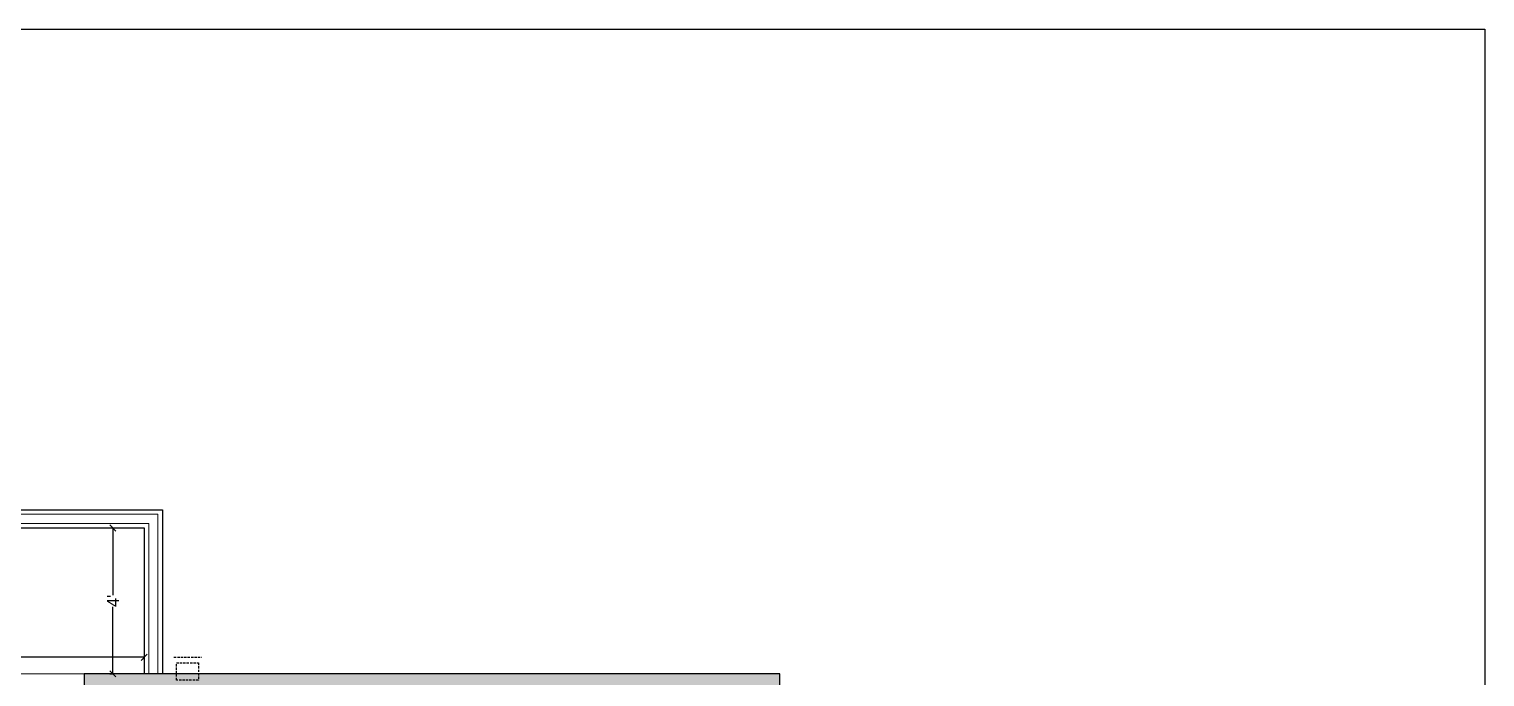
# Model space of a CAD drawing. Header units: inches. Extents: x 18646 to 39869, y 2287 to 7833.
# Drawn here: x 20947.2 to 21426.4, y 4547.9 to 4761 of the extents above; entities that cross this region are included whole.
import ezdxf

# ---------------------------------------------------------------- set-up
doc = ezdxf.new("R2010")
doc.units = ezdxf.units.IN
doc.header["$LTSCALE"] = 1.5
doc.header["$MEASUREMENT"] = 0
doc.header["$PDMODE"] = 3
doc.header["$PDSIZE"] = 4
doc.linetypes.add('22-016_Xref_2ND-6TH Floor Plan$0$DASHED', pattern=[0.75, 0.5, -0.25])
for name, color, linetype in [('22-016_Xref_2ND-6TH Floor Plan$0$MECH-HVAC', 253, 'Continuous'), ('A-WALL', 4, 'Continuous'), ('I-FNSH-DIMS', 7, 'Continuous'), ('I-GLAZ', 6, 'Continuous'), ('WALL', 4, 'Continuous')]:
    doc.layers.add(name, color=color, linetype=linetype)
doc.styles.add('3 by 16', font='GOTHIC.TTF', dxfattribs={"height": 4})
doc.dimstyles.new('3 by 16', dxfattribs={"dimtxt": 4, "dimasz": 2, "dimexe": 0.18, "dimexo": 0.0625, "dimgap": 0.09, "dimtad": 0, "dimtoh": 1, "dimdec": 0, "dimzin": 0, "dimdsep": 46, "dimlunit": 4, "dimtxsty": '3 by 16', "dimblk": 'OBLIQUE', "dimcen": 0.09, "dimclrd": 256, "dimclrt": 256, "dimadec": 0, "dimazin": 0, "dimtfac": 1, "dimtdec": 0, "dimtofl": 0, "dimtmove": 0, "dimatfit": 3, "dimldrblk": 'OBLIQUE', "dimfxl": 1, "dimfxlon": 1, "dimtolj": 1, "dimtzin": 0, "dimlwd": -1, "dimarcsym": 0})

# ---------------------------------------------------------------- blocks, each defined once
blk = doc.blocks.new('_Oblique')
at = {"color": 0, "linetype": 'ByBlock', "lineweight": -2}
blk.add_line((-0.5, -0.5), (0.5, 0.5), dxfattribs=at)
blk = doc.blocks.new('*D39')
at = {"layer": 'Defpoints', "color": 0, "lineweight": 5, "transparency": 16777216}
for p in [(20972.49, 4596.87), (20968.92, 4548.87), (20974.8, 4548.87)]:
    blk.add_point(p, dxfattribs=at)
at = {"layer": 'I-FNSH-DIMS', "color": 0, "lineweight": -2, "transparency": 16777216}
for p, q in [((20973.8, 4596.87), (20974.98, 4596.87)), ((20973.8, 4548.87), (20974.98, 4548.87))]:
    blk.add_line(p, q, dxfattribs=at)
at = {"layer": 'I-FNSH-DIMS', "transparency": 16777216}
for p, q in [((20974.8, 4596.87), (20974.8, 4574.81)), ((20974.8, 4548.87), (20974.8, 4570.93))]:
    blk.add_line(p, q, dxfattribs=at)
at = {"layer": 'I-FNSH-DIMS', "transparency": 16777216, "xscale": 2, "yscale": 2, "zscale": 2}
for p, rotation in [((20974.8, 4596.87), 90), ((20974.8, 4548.87), 270)]:
    blk.add_blockref('_Oblique', p, dxfattribs=dict(at, rotation=rotation))
at = {"layer": 'I-FNSH-DIMS', "lineweight": 5, "transparency": 16777216, "insert": (20974.8, 4572.87), "char_height": 4, "attachment_point": 5, "rotation": 90, "style": '3 by 16'}
blk.add_mtext("\\A1;4'", dxfattribs=at)
blk = doc.blocks.new('*D40')
at = {"layer": 'Defpoints', "color": 0, "lineweight": 5, "transparency": 16777216}
for p in [(20877.52, 4554.31), (20877.52, 4553.65), (20985.1, 4553.65)]:
    blk.add_point(p, dxfattribs=at)
at = {"layer": 'I-FNSH-DIMS', "color": 0, "lineweight": -2, "transparency": 16777216}
for p, q in [((20877.52, 4553.71), (20877.52, 4554.49)), ((20985.1, 4553.71), (20985.1, 4554.49))]:
    blk.add_line(p, q, dxfattribs=at)
at = {"layer": 'I-FNSH-DIMS', "transparency": 16777216}
for p, q in [((20877.52, 4554.31), (20929.43, 4554.31)), ((20985.1, 4554.31), (20933.18, 4554.31))]:
    blk.add_line(p, q, dxfattribs=at)
at = {"layer": 'I-FNSH-DIMS', "transparency": 16777216, "xscale": 2, "yscale": 2, "zscale": 2, "rotation": 180}
blk.add_blockref('_Oblique', (20877.52, 4554.31), dxfattribs=at)
at = {"layer": 'I-FNSH-DIMS', "transparency": 16777216, "xscale": 2, "yscale": 2, "zscale": 2}
blk.add_blockref('_Oblique', (20985.1, 4554.31), dxfattribs=at)
at = {"layer": 'I-FNSH-DIMS', "lineweight": 5, "transparency": 16777216, "insert": (20931.31, 4554.31), "char_height": 4, "attachment_point": 5, "style": '3 by 16'}
blk.add_mtext("\\A1;9'", dxfattribs=at)

msp = doc.modelspace()

# ---------------------------------------------------------------- hatches: boundary and pattern name
at = {"layer": 'A-WALL', "lineweight": 5, "transparency": 33554636}
h = msp.add_hatch(color=8, dxfattribs=at)
h.dxf.hatch_style = 1
h.paths.add_polyline_path([(21194.35, 4506.26), (21194.35, 4548.87), (20965.36, 4548.87), (20965.36, 4541.87), (21187.35, 4541.87), (21187.35, 4506.26)])

# ---------------------------------------------------------------- linework, layer by layer
at = {"layer": '22-016_Xref_2ND-6TH Floor Plan$0$MECH-HVAC', "linetype": '22-016_Xref_2ND-6TH Floor Plan$0$DASHED', "transparency": 33554636}
msp.add_line((20994.9, 4554.31), (21003.92, 4554.31, 0), dxfattribs=at)
msp.add_lwpolyline([(21002.95, 4552.48), (21002.95, 4546.84), (20995.7, 4546.84), (20995.7, 4552.48)], close=True, dxfattribs=at)
at = {"layer": 'A-WALL', "lineweight": 5, "transparency": 33554636}
msp.add_lwpolyline([(20989.6, 4548.87), (20989.6, 4601.37), (20873.02, 4601.37), (20873.02, 4548.87), (20876.02, 4548.87), (20876.02, 4598.37), (20986.6, 4598.37), (20986.6, 4548.87)], close=True, dxfattribs=at)
at = {"layer": 'Defpoints', "color": 1, "transparency": 33554636, "elevation": 0.03}
msp.add_lwpolyline([(20238.89, 4761), (21426.39, 4761), (21426.39, 3099.5), (20238.89, 3099.5)], close=True, dxfattribs=at)
at = {"layer": 'I-GLAZ', "color": 6, "lineweight": 5, "ltscale": 0.05, "transparency": 33554636}
msp.add_lwpolyline([(20893.36, 4548.87), (20893.36, 4541.87), (20965.36, 4541.87), (20965.36, 4548.87)], close=True, dxfattribs=at)
at = {"layer": 'WALL', "ltscale": 0.1, "transparency": 33554636}
for points in [[(20871.52, 4548.87), (20871.52, 4602.87), (20991.1, 4602.87), (20991.1, 4548.87)], [(20877.52, 4548.87), (20877.52, 4596.87), (20985.1, 4596.87), (20985.1, 4548.87)], [(21194.35, 4506.26), (21194.35, 4548.87), (20965.36, 4548.87), (20965.36, 4541.87), (21187.35, 4541.87), (21187.35, 4506.26), (21194.35, 4506.26)]]:
    msp.add_lwpolyline(points, dxfattribs=at)

# ---------------------------------------------------------------- dimensions: what is measured, and where the dimension line sits
at = {"layer": 'I-FNSH-DIMS', "lineweight": 5, "transparency": 33554636}
for base, p1, p2, angle, picture, middle in [((20974.8, 4548.87), (20972.49, 4596.87), (20968.92, 4548.87), 270, '*D39', (20974.8, 4572.87)), ((20877.52, 4554.31), (20985.1, 4553.65), (20877.52, 4553.65), 0, '*D40', (20931.31, 4554.31))]:
    dim = msp.add_linear_dim(base=base, p1=p1, p2=p2, angle=angle, dimstyle='3 by 16', dxfattribs=at)
    dim.commit()
    dim.dimension.update_dxf_attribs({"geometry": picture, "text_midpoint": middle})

doc.saveas('drawing.dxf')
